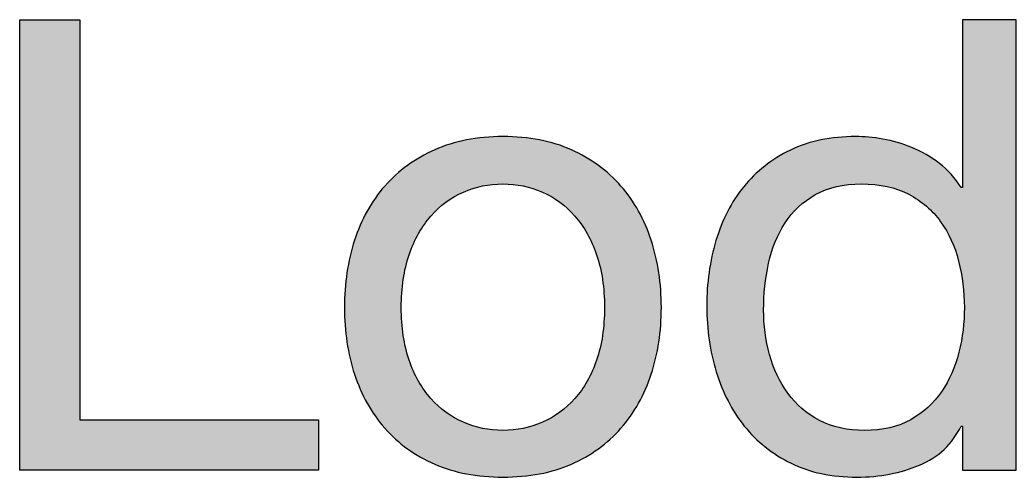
# Paper-space layout 'A2mask' of a CAD drawing. Extents: x 0 to 564, y 0 to 393.
# Drawn here: x 468.646 to 473.197, y 45.147 to 47.238 of the extents above; entities that cross this region are included whole.
import ezdxf
from ezdxf.enums import TextEntityAlignment as Align

# ---------------------------------------------------------------- set-up
doc = ezdxf.new("R2010")
doc.units = 0
doc.layers.get('0').update_dxf_attribs({"linetype": 'CONTINUOUS'})
doc.layers.get('Defpoints').update_dxf_attribs({"linetype": 'CONTINUOUS'})
doc.layers.add('JPP_Mask', color=7, linetype='CONTINUOUS')
doc.styles.add('JPP', font='arial.ttf')

# ---------------------------------------------------------------- blocks, each defined once
blk = doc.blocks.new('A2mask')
at = {"true_color": 0x004a91}
blk.add_hatch(color=154, dxfattribs=at).paths.add_polyline_path([(470.0098, 45.4096), (468.9197, 45.4096), (468.9197, 47.238), (468.6457, 47.238), (468.6457, 45.1788), (470.0098, 45.1788)])
h = blk.add_hatch(color=154, dxfattribs=at)
edge = h.paths.add_edge_path()
edge.add_spline(control_points=[(473.1968, 45.5006), (473.1968, 45.7419), (473.1968, 46.0838), (473.1968, 46.4005)], knot_values=[19.437481, 19.437481, 19.437481, 19.437481, 19.749975, 19.749975, 19.749975, 19.749975], degree=3, periodic=0)
edge.add_spline(control_points=[(473.1968, 46.4005), (473.1968, 46.7172), (473.1968, 47.0088), (473.1968, 47.1495)], knot_values=[19.124987, 19.124987, 19.124987, 19.124987, 19.437481, 19.437481, 19.437481, 19.437481], degree=3, periodic=0)
edge.add_spline(control_points=[(473.1968, 47.1495), (473.1968, 47.1671), (473.1968, 47.1824), (473.1968, 47.195)], knot_values=[19.085926, 19.085926, 19.085926, 19.085926, 19.124987, 19.124987, 19.124987, 19.124987], degree=3, periodic=0)
edge.add_spline(control_points=[(473.1968, 47.195), (473.1968, 47.2076), (473.1968, 47.2177), (473.1968, 47.2248)], knot_values=[19.046864, 19.046864, 19.046864, 19.046864, 19.085926, 19.085926, 19.085926, 19.085926], degree=3, periodic=0)
edge.add_spline(control_points=[(473.1968, 47.238), (473.1968, 47.238), (473.1968, 47.238), (473.1968, 47.238), (473.1968, 47.238), (473.1968, 47.238), (473.1968, 47.238)], knot_values=[18.999258, 18.999258, 18.999258, 18.999258, 18.999583, 18.999583, 18.999583, 19.000326, 19.000326, 19.000326, 19.000326], degree=3, periodic=0)
edge.add_spline(control_points=[(473.1886, 47.238), (473.1849, 47.238), (473.18, 47.238), (473.1741, 47.238)], knot_values=[18.812494, 18.812494, 18.812494, 18.812494, 18.890617, 18.890617, 18.890617, 18.890617], degree=3, periodic=0)
edge.add_spline(control_points=[(473.1741, 47.238), (473.1625, 47.238), (473.147, 47.238), (473.1298, 47.238)], knot_values=[18.656247, 18.656247, 18.656247, 18.656247, 18.812494, 18.812494, 18.812494, 18.812494], degree=3, periodic=0)
edge.add_spline(control_points=[(473.1298, 47.238), (473.1125, 47.238), (473.0933, 47.238), (473.0742, 47.238)], knot_values=[18.5, 18.5, 18.5, 18.5, 18.656247, 18.656247, 18.656247, 18.656247], degree=3, periodic=0)
edge.add_spline(control_points=[(473.0742, 47.238), (473.055, 47.238), (473.0359, 47.238), (473.0186, 47.238)], knot_values=[18.343753, 18.343753, 18.343753, 18.343753, 18.5, 18.5, 18.5, 18.5], degree=3, periodic=0)
edge.add_spline(control_points=[(473.0186, 47.238), (473.0013, 47.238), (472.9859, 47.238), (472.9742, 47.238)], knot_values=[18.187506, 18.187506, 18.187506, 18.187506, 18.343753, 18.343753, 18.343753, 18.343753], degree=3, periodic=0)
edge.add_spline(control_points=[(472.9742, 47.238), (472.9684, 47.238), (472.9635, 47.238), (472.9597, 47.238)], knot_values=[18.109383, 18.109383, 18.109383, 18.109383, 18.187506, 18.187506, 18.187506, 18.187506], degree=3, periodic=0)
edge.add_spline(control_points=[(472.9516, 47.238), (472.9516, 47.238), (472.9516, 47.238), (472.9516, 47.238), (472.9516, 47.238), (472.9516, 47.238), (472.9516, 47.238)], knot_values=[17.999522, 17.999522, 17.999522, 17.999522, 18.000874, 18.000874, 18.000874, 18.001353, 18.001353, 18.001353, 18.001353], degree=3, periodic=0)
edge.add_spline(control_points=[(472.9516, 47.2331), (472.9516, 47.2304), (472.9516, 47.2267), (472.9516, 47.222)], knot_values=[17.914074, 17.914074, 17.914074, 17.914074, 17.953136, 17.953136, 17.953136, 17.953136], degree=3, periodic=0)
edge.add_spline(control_points=[(472.9516, 47.222), (472.9516, 47.2173), (472.9516, 47.2116), (472.9516, 47.205)], knot_values=[17.875012, 17.875012, 17.875012, 17.875012, 17.914074, 17.914074, 17.914074, 17.914074], degree=3, periodic=0)
edge.add_spline(control_points=[(472.9516, 47.205), (472.9516, 47.1526), (472.9516, 47.044), (472.9516, 46.926)], knot_values=[17.562519, 17.562519, 17.562519, 17.562519, 17.875012, 17.875012, 17.875012, 17.875012], degree=3, periodic=0)
edge.add_spline(control_points=[(472.9516, 46.926), (472.9516, 46.808), (472.9516, 46.6807), (472.9516, 46.5908)], knot_values=[17.250025, 17.250025, 17.250025, 17.250025, 17.562519, 17.562519, 17.562519, 17.562519], degree=3, periodic=0)
edge.add_spline(control_points=[(472.9516, 46.5908), (472.9516, 46.5683), (472.9516, 46.5482), (472.9516, 46.5311)], knot_values=[17.171902, 17.171902, 17.171902, 17.171902, 17.250025, 17.250025, 17.250025, 17.250025], degree=3, periodic=0)
edge.add_spline(control_points=[(472.9516, 46.5311), (472.9516, 46.5141), (472.9516, 46.5001), (472.9516, 46.4899)], knot_values=[17.093778, 17.093778, 17.093778, 17.093778, 17.171902, 17.171902, 17.171902, 17.171902], degree=3, periodic=0)
edge.add_spline(control_points=[(472.9516, 46.4899), (472.9516, 46.4848), (472.9516, 46.4806), (472.9516, 46.4775)], knot_values=[17.054716, 17.054716, 17.054716, 17.054716, 17.093778, 17.093778, 17.093778, 17.093778], degree=3, periodic=0)
edge.add_spline(control_points=[(472.9516, 46.4775), (472.9516, 46.4744), (472.9516, 46.4724), (472.9516, 46.4715)], knot_values=[17.015655, 17.015655, 17.015655, 17.015655, 17.054716, 17.054716, 17.054716, 17.054716], degree=3, periodic=0)
edge.add_spline(control_points=[(472.9516, 46.4715), (472.9516, 46.4714), (472.9516, 46.4713), (472.9516, 46.4712)], knot_values=[17.010772, 17.010772, 17.010772, 17.010772, 17.015655, 17.015655, 17.015655, 17.015655], degree=3, periodic=0)
edge.add_spline(control_points=[(472.9516, 46.4712), (472.9516, 46.4711), (472.9516, 46.471), (472.9516, 46.471)], knot_values=[17.005889, 17.005889, 17.005889, 17.005889, 17.010772, 17.010772, 17.010772, 17.010772], degree=3, periodic=0)
edge.add_spline(control_points=[(472.9516, 46.471), (472.9516, 46.471), (472.9516, 46.4709), (472.9516, 46.4709)], knot_values=[17.003448, 17.003448, 17.003448, 17.003448, 17.005889, 17.005889, 17.005889, 17.005889], degree=3, periodic=0)
edge.add_spline(control_points=[(472.9516, 46.4709), (472.9516, 46.4709), (472.9516, 46.4709), (472.9516, 46.4709)], knot_values=[17.001007, 17.001007, 17.001007, 17.001007, 17.003448, 17.003448, 17.003448, 17.003448], degree=3, periodic=0)
edge.add_spline(control_points=[(472.9516, 46.4709), (472.9516, 46.4709), (472.9516, 46.4709), (472.9516, 46.4709)], knot_values=[17.000701, 17.000701, 17.000701, 17.000701, 17.001007, 17.001007, 17.001007, 17.001007], degree=3, periodic=0)
edge.add_spline(control_points=[(472.9472, 46.4709), (472.9465, 46.4709), (472.9459, 46.4709), (472.9459, 46.4709), (472.9191, 46.5151), (472.886, 46.5521), (472.8465, 46.5819), (472.8071, 46.6117), (472.7653, 46.6358), (472.7209, 46.654)], knot_values=[14, 14, 14, 14, 14.312544, 14.312544, 14.312544, 15.312544, 15.312544, 15.312544, 16.312544, 16.312544, 16.312544, 16.312544], degree=3, periodic=0)
edge.add_spline(control_points=[(472.7209, 46.654), (472.6769, 46.6722), (472.6325, 46.6853), (472.5884, 46.6929)], knot_values=[13, 13, 13, 13, 14, 14, 14, 14], degree=3, periodic=0)
edge.add_spline(control_points=[(472.5884, 46.6929), (472.544, 46.7005), (472.5026, 46.7045), (472.4641, 46.7045)], knot_values=[12, 12, 12, 12, 13, 13, 13, 13], degree=3, periodic=0)
edge.add_spline(control_points=[(472.4641, 46.7045), (472.3508, 46.7045), (472.2514, 46.6838), (472.1659, 46.6425)], knot_values=[11, 11, 11, 11, 12, 12, 12, 12], degree=3, periodic=0)
edge.add_spline(control_points=[(472.1659, 46.6425), (472.0801, 46.6011), (472.0092, 46.5453), (471.9525, 46.4752)], knot_values=[10, 10, 10, 10, 11, 11, 11, 11], degree=3, periodic=0)
edge.add_spline(control_points=[(471.9525, 46.4752), (471.8956, 46.405), (471.8535, 46.3228), (471.8256, 46.2287)], knot_values=[9, 9, 9, 9, 10, 10, 10, 10], degree=3, periodic=0)
edge.add_spline(control_points=[(471.8256, 46.2287), (471.7975, 46.1344), (471.7836, 46.0344), (471.7836, 45.9287), (471.7836, 45.823), (471.7981, 45.7229), (471.827, 45.6288)], knot_values=[7, 7, 7, 7, 8, 8, 8, 9, 9, 9, 9], degree=3, periodic=0)
edge.add_spline(control_points=[(471.827, 45.6288), (471.8558, 45.5345), (471.8985, 45.4518), (471.9552, 45.3808)], knot_values=[6, 6, 6, 6, 7, 7, 7, 7], degree=3, periodic=0)
edge.add_spline(control_points=[(471.9552, 45.3808), (472.0119, 45.3095), (472.0831, 45.2529), (472.1686, 45.2105)], knot_values=[5, 5, 5, 5, 6, 6, 6, 6], degree=3, periodic=0)
edge.add_spline(control_points=[(472.1686, 45.2105), (472.2541, 45.1682), (472.3548, 45.1472), (472.4701, 45.1472)], knot_values=[4, 4, 4, 4, 5, 5, 5, 5], degree=3, periodic=0)
edge.add_spline(control_points=[(472.4701, 45.1472), (472.5738, 45.1472), (472.6689, 45.1654), (472.7557, 45.2018)], knot_values=[3, 3, 3, 3, 4, 4, 4, 4], degree=3, periodic=0)
edge.add_spline(control_points=[(472.7557, 45.2018), (472.8422, 45.2384), (472.9055, 45.2979), (472.9459, 45.3808)], knot_values=[2, 2, 2, 2, 3, 3, 3, 3], degree=3, periodic=0)
edge.add_spline(control_points=[(472.9516, 45.3808), (472.9516, 45.3808), (472.9516, 45.3303), (472.9516, 45.2798)], knot_values=[0.5, 0.5, 0.5, 0.5, 1, 1, 1, 1], degree=3, periodic=0)
edge.add_spline(control_points=[(472.9516, 45.2798), (472.9516, 45.2293), (472.9516, 45.1788), (472.9516, 45.1788), (472.9516, 45.1788), (472.9755, 45.1788), (473.0085, 45.1788)], knot_values=[20.687456, 20.687456, 20.687456, 20.687456, 21.187456, 21.187456, 21.187456, 21.5, 21.5, 21.5, 21.5], degree=3, periodic=0)
edge.add_spline(control_points=[(473.0085, 45.1788), (473.0414, 45.1788), (473.0833, 45.1788), (473.1192, 45.1788)], knot_values=[20.374962, 20.374962, 20.374962, 20.374962, 20.687456, 20.687456, 20.687456, 20.687456], degree=3, periodic=0)
edge.add_spline(control_points=[(473.1192, 45.1788), (473.1372, 45.1788), (473.1536, 45.1788), (473.1667, 45.1788)], knot_values=[20.218716, 20.218716, 20.218716, 20.218716, 20.374962, 20.374962, 20.374962, 20.374962], degree=3, periodic=0)
edge.add_spline(control_points=[(473.1667, 45.1788), (473.1798, 45.1788), (473.1895, 45.1788), (473.194, 45.1788)], knot_values=[20.062469, 20.062469, 20.062469, 20.062469, 20.218716, 20.218716, 20.218716, 20.218716], degree=3, periodic=0)
edge.add_spline(control_points=[(473.1968, 45.1788), (473.1968, 45.1788), (473.1968, 45.1788), (473.1968, 45.1788), (473.1968, 45.1788), (473.1968, 45.1788), (473.1968, 45.1788)], knot_values=[19.999756, 19.999756, 19.999756, 19.999756, 20.000581, 20.000581, 20.000581, 20.000824, 20.000824, 20.000824, 20.000824], degree=3, periodic=0)
edge.add_spline(control_points=[(473.1968, 45.1788), (473.1968, 45.1788), (473.1968, 45.1788), (473.1968, 45.1788)], knot_values=[19.999604, 19.999604, 19.999604, 19.999604, 19.999756, 19.999756, 19.999756, 19.999756], degree=3, periodic=0)
edge.add_spline(control_points=[(473.1968, 45.1803), (473.1968, 45.1828), (473.1968, 45.1883), (473.1968, 45.1966)], knot_values=[19.945284, 19.945284, 19.945284, 19.945284, 19.984345, 19.984345, 19.984345, 19.984345], degree=3, periodic=0)
edge.add_spline(control_points=[(473.1968, 45.1966), (473.1968, 45.2049), (473.1968, 45.2161), (473.1968, 45.2297)], knot_values=[19.906222, 19.906222, 19.906222, 19.906222, 19.945284, 19.945284, 19.945284, 19.945284], degree=3, periodic=0)
edge.add_spline(control_points=[(473.1968, 45.2297), (473.1968, 45.2571), (473.1968, 45.2946), (473.1968, 45.3404)], knot_values=[19.828098, 19.828098, 19.828098, 19.828098, 19.906222, 19.906222, 19.906222, 19.906222], degree=3, periodic=0)
edge.add_spline(control_points=[(473.1968, 45.3404), (473.1968, 45.3862), (473.1968, 45.4403), (473.1968, 45.5006)], knot_values=[19.749975, 19.749975, 19.749975, 19.749975, 19.828098, 19.828098, 19.828098, 19.828098], degree=3, periodic=0)
edge = h.paths.add_edge_path(flags=16)
edge.add_spline(control_points=[(472.936, 45.7181), (472.9194, 45.6508), (472.8929, 45.5907), (472.8565, 45.5378), (472.82, 45.485), (472.773, 45.4422), (472.7153, 45.4096)], knot_values=[4, 4, 4, 4, 5, 5, 5, 6, 6, 6, 6], degree=3, periodic=0)
edge.add_spline(control_points=[(472.7153, 45.4096), (472.6577, 45.3768), (472.5874, 45.3606), (472.5046, 45.3606)], knot_values=[3, 3, 3, 3, 4, 4, 4, 4], degree=3, periodic=0)
edge.add_spline(control_points=[(472.5046, 45.3606), (472.4257, 45.3606), (472.3571, 45.3758), (472.2985, 45.4066), (472.2398, 45.4374), (472.1918, 45.4787), (472.1543, 45.5307)], knot_values=[1, 1, 1, 1, 2, 2, 2, 3, 3, 3, 3], degree=3, periodic=0)
edge.add_spline(control_points=[(472.1543, 45.5307), (472.1169, 45.5826), (472.0887, 45.6417), (472.0705, 45.708)], knot_values=[0, 0, 0, 0, 1, 1, 1, 1], degree=3, periodic=0)
edge.add_spline(control_points=[(472.0705, 45.708), (472.0523, 45.7744), (472.0433, 45.8422), (472.0433, 45.9114)], knot_values=[15, 15, 15, 15, 16, 16, 16, 16], degree=3, periodic=0)
edge.add_spline(control_points=[(472.0433, 45.9114), (472.0433, 45.9845), (472.051, 46.0556), (472.0662, 46.1248)], knot_values=[14, 14, 14, 14, 15, 15, 15, 15], degree=3, periodic=0)
edge.add_spline(control_points=[(472.0662, 46.1248), (472.0818, 46.1941), (472.1066, 46.2555), (472.1414, 46.3094)], knot_values=[13, 13, 13, 13, 14, 14, 14, 14], degree=3, periodic=0)
edge.add_spline(control_points=[(472.1414, 46.3094), (472.1759, 46.3632), (472.2219, 46.4065), (472.2796, 46.4391)], knot_values=[12, 12, 12, 12, 13, 13, 13, 13], degree=3, periodic=0)
edge.add_spline(control_points=[(472.2796, 46.4391), (472.3376, 46.4717), (472.4075, 46.4881), (472.4903, 46.4881)], knot_values=[11, 11, 11, 11, 12, 12, 12, 12], degree=3, periodic=0)
edge.add_spline(control_points=[(472.4903, 46.4881), (472.5748, 46.4881), (472.6471, 46.4722), (472.7067, 46.4406)], knot_values=[10, 10, 10, 10, 11, 11, 11, 11], degree=3, periodic=0)
edge.add_spline(control_points=[(472.7067, 46.4406), (472.766, 46.4089), (472.8147, 46.367), (472.8522, 46.3152)], knot_values=[9, 9, 9, 9, 10, 10, 10, 10], degree=3, periodic=0)
edge.add_spline(control_points=[(472.8522, 46.3152), (472.8896, 46.2632), (472.9171, 46.2032), (472.9343, 46.1349), (472.9516, 46.0667), (472.9605, 45.9959), (472.9605, 45.9229)], knot_values=[7, 7, 7, 7, 8, 8, 8, 9, 9, 9, 9], degree=3, periodic=0)
edge.add_spline(control_points=[(472.9605, 45.9229), (472.9605, 45.8536), (472.9522, 45.7853), (472.936, 45.7181)], knot_values=[6, 6, 6, 6, 7, 7, 7, 7], degree=3, periodic=0)
h = blk.add_hatch(color=154, dxfattribs=at)
edge = h.paths.add_edge_path()
edge.add_spline(control_points=[(471.1649, 45.2061), (471.2544, 45.2456), (471.3299, 45.3004), (471.3916, 45.3707)], knot_values=[9, 9, 9, 9, 10, 10, 10, 10], degree=3, periodic=0)
edge.add_spline(control_points=[(471.3916, 45.3707), (471.4529, 45.4407), (471.4993, 45.5229), (471.5297, 45.6172)], knot_values=[8, 8, 8, 8, 9, 9, 9, 9], degree=3, periodic=0)
edge.add_spline(control_points=[(471.5297, 45.6172), (471.5606, 45.7113), (471.5761, 45.8133), (471.5761, 45.9229)], knot_values=[7, 7, 7, 7, 8, 8, 8, 8], degree=3, periodic=0)
edge.add_spline(control_points=[(471.5761, 45.9229), (471.5761, 46.0325), (471.5606, 46.1349), (471.5297, 46.23)], knot_values=[6, 6, 6, 6, 7, 7, 7, 7], degree=3, periodic=0)
edge.add_spline(control_points=[(471.5297, 46.23), (471.4993, 46.3253), (471.4529, 46.408), (471.3916, 46.478)], knot_values=[5, 5, 5, 5, 6, 6, 6, 6], degree=3, periodic=0)
edge.add_spline(control_points=[(471.3916, 46.478), (471.3299, 46.5483), (471.2544, 46.6036), (471.1649, 46.6439)], knot_values=[4, 4, 4, 4, 5, 5, 5, 5], degree=3, periodic=0)
edge.add_spline(control_points=[(471.1649, 46.6439), (471.0758, 46.6843), (470.9714, 46.7045), (470.8521, 46.7045)], knot_values=[3, 3, 3, 3, 4, 4, 4, 4], degree=3, periodic=0)
edge.add_spline(control_points=[(470.8521, 46.7045), (470.7348, 46.7045), (470.6311, 46.6843), (470.5407, 46.6439)], knot_values=[2, 2, 2, 2, 3, 3, 3, 3], degree=3, periodic=0)
edge.add_spline(control_points=[(470.5407, 46.6439), (470.4502, 46.6036), (470.3743, 46.5483), (470.3127, 46.478)], knot_values=[1, 1, 1, 1, 2, 2, 2, 2], degree=3, periodic=0)
edge.add_spline(control_points=[(470.3127, 46.478), (470.2514, 46.408), (470.205, 46.3253), (470.1745, 46.23)], knot_values=[0, 0, 0, 0, 1, 1, 1, 1], degree=3, periodic=0)
edge.add_spline(control_points=[(470.1745, 46.23), (470.1437, 46.1349), (470.1281, 46.0325), (470.1281, 45.9229)], knot_values=[15, 15, 15, 15, 16, 16, 16, 16], degree=3, periodic=0)
edge.add_spline(control_points=[(470.1281, 45.9229), (470.1281, 45.8133), (470.1437, 45.7113), (470.1745, 45.6172)], knot_values=[14, 14, 14, 14, 15, 15, 15, 15], degree=3, periodic=0)
edge.add_spline(control_points=[(470.1745, 45.6172), (470.205, 45.5229), (470.2514, 45.4407), (470.3127, 45.3707)], knot_values=[13, 13, 13, 13, 14, 14, 14, 14], degree=3, periodic=0)
edge.add_spline(control_points=[(470.3127, 45.3707), (470.3743, 45.3004), (470.4502, 45.2456), (470.5407, 45.2061)], knot_values=[12, 12, 12, 12, 13, 13, 13, 13], degree=3, periodic=0)
edge.add_spline(control_points=[(470.5407, 45.2061), (470.6311, 45.1669), (470.7348, 45.1472), (470.8521, 45.1472)], knot_values=[11, 11, 11, 11, 12, 12, 12, 12], degree=3, periodic=0)
edge.add_spline(control_points=[(470.8521, 45.1472), (470.9714, 45.1472), (471.0758, 45.1669), (471.1649, 45.2061)], knot_values=[10, 10, 10, 10, 11, 11, 11, 11], degree=3, periodic=0)
edge = h.paths.add_edge_path(flags=16)
edge.add_spline(control_points=[(471.1808, 45.5062), (471.1387, 45.459), (471.089, 45.423), (471.0324, 45.398), (470.9757, 45.373), (470.9157, 45.3606), (470.8521, 45.3606)], knot_values=[3, 3, 3, 3, 4, 4, 4, 5, 5, 5, 5], degree=3, periodic=0)
edge.add_spline(control_points=[(470.8521, 45.3606), (470.7888, 45.3606), (470.7285, 45.373), (470.6719, 45.398), (470.6152, 45.423), (470.5655, 45.459), (470.5234, 45.5062)], knot_values=[1, 1, 1, 1, 2, 2, 2, 3, 3, 3, 3], degree=3, periodic=0)
edge.add_spline(control_points=[(470.5234, 45.5062), (470.481, 45.5532), (470.4479, 45.6119), (470.424, 45.6821)], knot_values=[0, 0, 0, 0, 1, 1, 1, 1], degree=3, periodic=0)
edge.add_spline(control_points=[(470.424, 45.6821), (470.3998, 45.7522), (470.3879, 45.8326), (470.3879, 45.9229)], knot_values=[15, 15, 15, 15, 16, 16, 16, 16], degree=3, periodic=0)
edge.add_spline(control_points=[(470.3879, 45.9229), (470.3879, 46.0133), (470.3998, 46.0935), (470.424, 46.1637)], knot_values=[14, 14, 14, 14, 15, 15, 15, 15], degree=3, periodic=0)
edge.add_spline(control_points=[(470.424, 46.1637), (470.4479, 46.2338), (470.481, 46.293), (470.5234, 46.341)], knot_values=[13, 13, 13, 13, 14, 14, 14, 14], degree=3, periodic=0)
edge.add_spline(control_points=[(470.5234, 46.341), (470.5655, 46.3891), (470.6152, 46.4257), (470.6719, 46.4507), (470.7285, 46.4757), (470.7888, 46.4881), (470.8521, 46.4881)], knot_values=[11, 11, 11, 11, 12, 12, 12, 13, 13, 13, 13], degree=3, periodic=0)
edge.add_spline(control_points=[(470.8521, 46.4881), (470.9157, 46.4881), (470.9757, 46.4757), (471.0324, 46.4507), (471.089, 46.4257), (471.1387, 46.3891), (471.1808, 46.341)], knot_values=[9, 9, 9, 9, 10, 10, 10, 11, 11, 11, 11], degree=3, periodic=0)
edge.add_spline(control_points=[(471.1808, 46.341), (471.2232, 46.293), (471.2564, 46.2338), (471.2806, 46.1637)], knot_values=[8, 8, 8, 8, 9, 9, 9, 9], degree=3, periodic=0)
edge.add_spline(control_points=[(471.2806, 46.1637), (471.3044, 46.0935), (471.3163, 46.0133), (471.3163, 45.9229)], knot_values=[7, 7, 7, 7, 8, 8, 8, 8], degree=3, periodic=0)
edge.add_spline(control_points=[(471.3163, 45.9229), (471.3163, 45.8326), (471.3044, 45.7522), (471.2806, 45.6821)], knot_values=[6, 6, 6, 6, 7, 7, 7, 7], degree=3, periodic=0)
edge.add_spline(control_points=[(471.2806, 45.6821), (471.2564, 45.6119), (471.2232, 45.5532), (471.1808, 45.5062)], knot_values=[5, 5, 5, 5, 6, 6, 6, 6], degree=3, periodic=0)
at = {"layer": 'Defpoints', "color": 154, "true_color": 0x004a91}
blk.add_lwpolyline([(468.9197, 47.238), (468.9197, 45.4096), (470.0098, 45.4096), (470.0098, 45.1788), (468.6457, 45.1788), (468.6457, 47.238), (468.9197, 47.238)], dxfattribs=at)
for points, knots in [([(472.9516, 45.1788), (472.9516, 45.1788), (472.9516, 45.3808), (472.9516, 45.3808), (472.9516, 45.3808), (472.9459, 45.3808), (472.9459, 45.3808), (472.9055, 45.2979), (472.8422, 45.2384), (472.7557, 45.2018), (472.6689, 45.1654), (472.5738, 45.1472), (472.4701, 45.1472), (472.3548, 45.1472), (472.2541, 45.1682), (472.1686, 45.2105), (472.0831, 45.2529), (472.0119, 45.3095), (471.9552, 45.3808), (471.8985, 45.4518), (471.8558, 45.5345), (471.827, 45.6288), (471.7981, 45.7229), (471.7836, 45.823), (471.7836, 45.9287), (471.7836, 46.0344), (471.7975, 46.1344), (471.8256, 46.2287), (471.8535, 46.3228), (471.8956, 46.405), (471.9525, 46.4752), (472.0092, 46.5453), (472.0801, 46.6011), (472.1659, 46.6425), (472.2514, 46.6838), (472.3508, 46.7045), (472.4641, 46.7045), (472.5026, 46.7045), (472.544, 46.7005), (472.5884, 46.6929), (472.6325, 46.6853), (472.6769, 46.6722), (472.7209, 46.654), (472.7653, 46.6358), (472.8071, 46.6117), (472.8465, 46.5819), (472.886, 46.5521), (472.9191, 46.5151), (472.9459, 46.4709), (472.9459, 46.4709), (472.9516, 46.4709), (472.9516, 46.4709), (472.9516, 46.4709), (472.9516, 47.238), (472.9516, 47.238), (472.9516, 47.238), (473.1968, 47.238), (473.1968, 47.238), (473.1968, 47.238), (473.1968, 45.1788), (473.1968, 45.1788), (473.1968, 45.1788), (472.9516, 45.1788), (472.9516, 45.1788)], [0, 0, 0, 0, 1, 1, 1, 2, 2, 2, 3, 3, 3, 4, 4, 4, 5, 5, 5, 6, 6, 6, 7, 7, 7, 8, 8, 8, 9, 9, 9, 10, 10, 10, 11, 11, 11, 12, 12, 12, 13, 13, 13, 14, 14, 14, 15, 15, 15, 16, 16, 16, 17, 17, 17, 18, 18, 18, 19, 19, 19, 20, 20, 20, 21, 21, 21, 21]), ([(470.1745, 46.23), (470.205, 46.3253), (470.2514, 46.408), (470.3127, 46.478), (470.3743, 46.5483), (470.4502, 46.6036), (470.5407, 46.6439), (470.6311, 46.6843), (470.7348, 46.7045), (470.8521, 46.7045), (470.9714, 46.7045), (471.0758, 46.6843), (471.1649, 46.6439), (471.2544, 46.6036), (471.3299, 46.5483), (471.3916, 46.478), (471.4529, 46.408), (471.4993, 46.3253), (471.5297, 46.23), (471.5606, 46.1349), (471.5761, 46.0325), (471.5761, 45.9229), (471.5761, 45.8133), (471.5606, 45.7113), (471.5297, 45.6172), (471.4993, 45.5229), (471.4529, 45.4407), (471.3916, 45.3707), (471.3299, 45.3004), (471.2544, 45.2456), (471.1649, 45.2061), (471.0758, 45.1669), (470.9714, 45.1472), (470.8521, 45.1472), (470.7348, 45.1472), (470.6311, 45.1669), (470.5407, 45.2061), (470.4502, 45.2456), (470.3743, 45.3004), (470.3127, 45.3707), (470.2514, 45.4407), (470.205, 45.5229), (470.1745, 45.6172), (470.1437, 45.7113), (470.1281, 45.8133), (470.1281, 45.9229), (470.1281, 46.0325), (470.1437, 46.1349), (470.1745, 46.23)], [0, 0, 0, 0, 1, 1, 1, 2, 2, 2, 3, 3, 3, 4, 4, 4, 5, 5, 5, 6, 6, 6, 7, 7, 7, 8, 8, 8, 9, 9, 9, 10, 10, 10, 11, 11, 11, 12, 12, 12, 13, 13, 13, 14, 14, 14, 15, 15, 15, 16, 16, 16, 16]), ([(470.424, 45.6821), (470.4479, 45.6119), (470.481, 45.5532), (470.5234, 45.5062), (470.5655, 45.459), (470.6152, 45.423), (470.6719, 45.398), (470.7285, 45.373), (470.7888, 45.3606), (470.8521, 45.3606), (470.9157, 45.3606), (470.9757, 45.373), (471.0324, 45.398), (471.089, 45.423), (471.1387, 45.459), (471.1808, 45.5062), (471.2232, 45.5532), (471.2564, 45.6119), (471.2806, 45.6821), (471.3044, 45.7522), (471.3163, 45.8326), (471.3163, 45.9229), (471.3163, 46.0133), (471.3044, 46.0935), (471.2806, 46.1637), (471.2564, 46.2338), (471.2232, 46.293), (471.1808, 46.341), (471.1387, 46.3891), (471.089, 46.4257), (471.0324, 46.4507), (470.9757, 46.4757), (470.9157, 46.4881), (470.8521, 46.4881), (470.7888, 46.4881), (470.7285, 46.4757), (470.6719, 46.4507), (470.6152, 46.4257), (470.5655, 46.3891), (470.5234, 46.341), (470.481, 46.293), (470.4479, 46.2338), (470.424, 46.1637), (470.3998, 46.0935), (470.3879, 46.0133), (470.3879, 45.9229), (470.3879, 45.8326), (470.3998, 45.7522), (470.424, 45.6821)], [0, 0, 0, 0, 1, 1, 1, 2, 2, 2, 3, 3, 3, 4, 4, 4, 5, 5, 5, 6, 6, 6, 7, 7, 7, 8, 8, 8, 9, 9, 9, 10, 10, 10, 11, 11, 11, 12, 12, 12, 13, 13, 13, 14, 14, 14, 15, 15, 15, 16, 16, 16, 16]), ([(472.0705, 45.708), (472.0887, 45.6417), (472.1169, 45.5826), (472.1543, 45.5307), (472.1918, 45.4787), (472.2398, 45.4374), (472.2985, 45.4066), (472.3571, 45.3758), (472.4257, 45.3606), (472.5046, 45.3606), (472.5874, 45.3606), (472.6577, 45.3768), (472.7153, 45.4096), (472.773, 45.4422), (472.82, 45.485), (472.8565, 45.5378), (472.8929, 45.5907), (472.9194, 45.6508), (472.936, 45.7181), (472.9522, 45.7853), (472.9605, 45.8536), (472.9605, 45.9229), (472.9605, 45.9959), (472.9516, 46.0667), (472.9343, 46.1349), (472.9171, 46.2032), (472.8896, 46.2632), (472.8522, 46.3152), (472.8147, 46.367), (472.766, 46.4089), (472.7067, 46.4406), (472.6471, 46.4722), (472.5748, 46.4881), (472.4903, 46.4881), (472.4075, 46.4881), (472.3376, 46.4717), (472.2796, 46.4391), (472.2219, 46.4065), (472.1759, 46.3632), (472.1414, 46.3094), (472.1066, 46.2555), (472.0818, 46.1941), (472.0662, 46.1248), (472.051, 46.0556), (472.0433, 45.9845), (472.0433, 45.9114), (472.0433, 45.8422), (472.0523, 45.7744), (472.0705, 45.708)], [0, 0, 0, 0, 1, 1, 1, 2, 2, 2, 3, 3, 3, 4, 4, 4, 5, 5, 5, 6, 6, 6, 7, 7, 7, 8, 8, 8, 9, 9, 9, 10, 10, 10, 11, 11, 11, 12, 12, 12, 13, 13, 13, 14, 14, 14, 15, 15, 15, 16, 16, 16, 16])]:
    blk.add_open_spline(points, degree=3, knots=knots, dxfattribs=at)
at = {"color": 7, "style": 'JPP'}
for tag, p in [('Client', (516.6, 80.5)), ('Project1', (516.6, 63)), ('Project2', (516.6, 57.75)), ('Project3', (516.6, 52.5)), ('Title1', (516.6, 40.25)), ('Title2', (516.6, 35)), ('Title3', (516.6, 29.75)), ('Status', (441, 5.25))]:
    blk.add_attdef(tag, text='', height=2.5, dxfattribs=at).set_placement(p, align=Align.MIDDLE_LEFT)
at = {"color": 2, "style": 'JPP'}
for tag, p in [('Scale', (460.25, 17.5)), ('Checked', (523.25, 17.5)), ('Drawn', (491.75, 17.5)), ('Date', (554.75, 17.5))]:
    blk.add_attdef(tag, text='', height=1.4, dxfattribs=at).set_placement(p, align=Align.MIDDLE_CENTER)
at = {"color": 6, "style": 'JPP'}
for tag, p in [('Ref', (504, 5.25)), ('DrgNo.', (533.4, 5.25))]:
    blk.add_attdef(tag, text='', height=2.8, dxfattribs=at).set_placement(p, align=Align.MIDDLE_LEFT)
blk.add_attdef('Rev', text='', height=2.8, dxfattribs=at).set_placement((557.3923, 5.25), align=Align.MIDDLE_CENTER)

psp = doc.layouts.new('A2mask')

# ---------------------------------------------------------------- block references
at = {"layer": 'JPP_Mask'}
psp.add_blockref('A2mask', (0, 0), dxfattribs=at)

doc.saveas('drawing.dxf')
